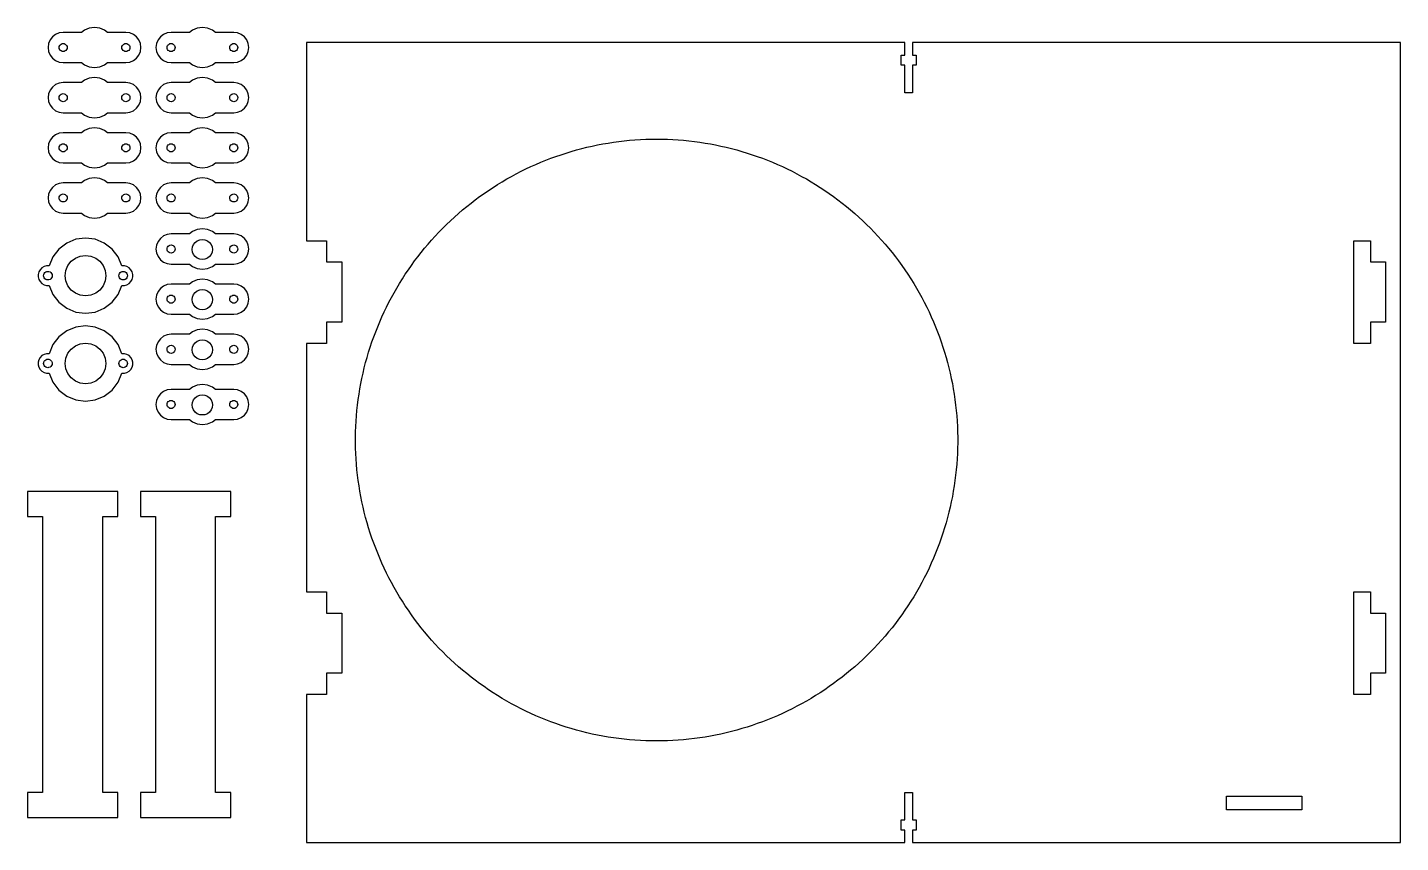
# Model space of a CAD drawing. Header units: metres. Extents: x 640 to 2715, y 0 to 914.
# Drawn here: x 1705 to 2252, y 0 to 325 of the extents above; entities that cross this region are included whole.
import ezdxf

# ---------------------------------------------------------------- set-up
doc = ezdxf.new("R2010")
doc.units = ezdxf.units.M

msp = doc.modelspace()

# ---------------------------------------------------------------- linework, layer by layer
at = {"layer": 'Layer0'}
for points in [[(1735.25, 310.1, 0), (1736.46, 311.03, 0), (1743.75, 311.03, 0), (1745.3, 311.23, 0), (1746.75, 311.83, 0), (1747.99, 312.79, 0), (1748.94, 314.03, 0), (1749.54, 315.48, 0), (1749.75, 317.03, 0), (1749.54, 318.58, 0), (1748.94, 320.03, 0), (1747.99, 321.27, 0), (1746.75, 322.23, 0), (1745.3, 322.83, 0), (1743.75, 323.03, 0), (1736.46, 323.03, 0), (1735.25, 323.96, 0), (1733.32, 324.76, 0), (1731.25, 325.03, 0), (1729.18, 324.76, 0), (1727.25, 323.96, 0), (1726.04, 323.03, 0), (1718.75, 323.03, 0), (1717.19, 322.83, 0), (1715.75, 322.23, 0), (1714.5, 321.27, 0), (1713.55, 320.03, 0), (1712.95, 318.58, 0), (1712.75, 317.03, 0), (1712.95, 315.48, 0), (1713.55, 314.03, 0), (1714.5, 312.79, 0), (1715.75, 311.83, 0), (1717.19, 311.23, 0), (1718.75, 311.03, 0), (1726.04, 311.03, 0), (1727.25, 310.1, 0), (1729.18, 309.3, 0), (1731.25, 309.03, 0), (1733.32, 309.3, 0), (1735.25, 310.1, 0)], [(1778.25, 310.1, 0), (1779.46, 311.03, 0), (1786.75, 311.03, 0), (1788.3, 311.23, 0), (1789.75, 311.83, 0), (1790.99, 312.79, 0), (1791.94, 314.03, 0), (1792.54, 315.48, 0), (1792.75, 317.03, 0), (1792.54, 318.58, 0), (1791.94, 320.03, 0), (1790.99, 321.27, 0), (1789.75, 322.23, 0), (1788.3, 322.83, 0), (1786.75, 323.03, 0), (1779.46, 323.03, 0), (1778.25, 323.96, 0), (1776.32, 324.76, 0), (1774.25, 325.03, 0), (1772.18, 324.76, 0), (1770.25, 323.96, 0), (1769.04, 323.03, 0), (1761.75, 323.03, 0), (1760.19, 322.83, 0), (1758.75, 322.23, 0), (1757.5, 321.27, 0), (1756.55, 320.03, 0), (1755.95, 318.58, 0), (1755.75, 317.03, 0), (1755.95, 315.48, 0), (1756.55, 314.03, 0), (1757.5, 312.79, 0), (1758.75, 311.83, 0), (1760.19, 311.23, 0), (1761.75, 311.03, 0), (1769.04, 311.03, 0), (1770.25, 310.1, 0), (1772.18, 309.3, 0), (1774.25, 309.03, 0), (1776.32, 309.3, 0), (1778.25, 310.1, 0)], [(1719.55, 315.64, 0), (1719.16, 315.48, 0), (1718.75, 315.43, 0), (1718.33, 315.48, 0), (1717.95, 315.64, 0), (1717.62, 315.9, 0), (1717.36, 316.23, 0), (1717.2, 316.62, 0), (1717.15, 317.03, 0), (1717.2, 317.44, 0), (1717.36, 317.83, 0), (1717.62, 318.16, 0), (1717.95, 318.42, 0), (1718.33, 318.58, 0), (1718.75, 318.63, 0), (1719.16, 318.58, 0), (1719.55, 318.42, 0), (1719.88, 318.16, 0), (1720.13, 317.83, 0), (1720.29, 317.44, 0), (1720.35, 317.03, 0), (1720.29, 316.62, 0), (1720.13, 316.23, 0), (1719.88, 315.9, 0), (1719.55, 315.64, 0)], [(1743.75, 315.43, 0), (1743.33, 315.48, 0), (1742.95, 315.64, 0), (1742.62, 315.9, 0), (1742.36, 316.23, 0), (1742.2, 316.62, 0), (1742.15, 317.03, 0), (1742.2, 317.44, 0), (1742.36, 317.83, 0), (1742.62, 318.16, 0), (1742.95, 318.42, 0), (1743.33, 318.58, 0), (1743.75, 318.63, 0), (1744.16, 318.58, 0), (1744.55, 318.42, 0), (1744.88, 318.16, 0), (1745.13, 317.83, 0), (1745.29, 317.44, 0), (1745.35, 317.03, 0), (1745.29, 316.62, 0), (1745.13, 316.23, 0), (1744.88, 315.9, 0), (1744.55, 315.64, 0), (1744.16, 315.48, 0), (1743.75, 315.43, 0)], [(1762.55, 315.64, 0), (1762.16, 315.48, 0), (1761.75, 315.43, 0), (1761.33, 315.48, 0), (1760.95, 315.64, 0), (1760.62, 315.9, 0), (1760.36, 316.23, 0), (1760.2, 316.62, 0), (1760.15, 317.03, 0), (1760.2, 317.44, 0), (1760.36, 317.83, 0), (1760.62, 318.16, 0), (1760.95, 318.42, 0), (1761.33, 318.58, 0), (1761.75, 318.63, 0), (1762.16, 318.58, 0), (1762.55, 318.42, 0), (1762.88, 318.16, 0), (1763.13, 317.83, 0), (1763.29, 317.44, 0), (1763.35, 317.03, 0), (1763.29, 316.62, 0), (1763.13, 316.23, 0), (1762.88, 315.9, 0), (1762.55, 315.64, 0)], [(1786.75, 315.43, 0), (1786.33, 315.48, 0), (1785.95, 315.64, 0), (1785.62, 315.9, 0), (1785.36, 316.23, 0), (1785.2, 316.62, 0), (1785.15, 317.03, 0), (1785.2, 317.44, 0), (1785.36, 317.83, 0), (1785.62, 318.16, 0), (1785.95, 318.42, 0), (1786.33, 318.58, 0), (1786.75, 318.63, 0), (1787.16, 318.58, 0), (1787.55, 318.42, 0), (1787.88, 318.16, 0), (1788.13, 317.83, 0), (1788.29, 317.44, 0), (1788.35, 317.03, 0), (1788.29, 316.62, 0), (1788.13, 316.23, 0), (1787.88, 315.9, 0), (1787.55, 315.64, 0), (1787.16, 315.48, 0), (1786.75, 315.43, 0)], [(1815.77, 0, 0), (2054.27, 0, 0), (2054.27, 5, 0), (2052.77, 5, 0), (2052.77, 9, 0), (2054.27, 9, 0), (2054.27, 20, 0), (2057.27, 20, 0), (2057.27, 9, 0), (2058.77, 9, 0), (2058.77, 5, 0), (2057.27, 5, 0), (2057.27, 0, 0), (2251.77, 0, 0), (2251.77, 319, 0), (2057.27, 319, 0), (2057.27, 314, 0), (2058.77, 314, 0), (2058.77, 310, 0), (2057.27, 310, 0), (2057.27, 299, 0), (2054.27, 299, 0), (2054.27, 310, 0), (2052.77, 310, 0), (2052.77, 314, 0), (2054.27, 314, 0), (2054.27, 319, 0), (1815.77, 319, 0), (1815.77, 240, 0), (1823.77, 240, 0), (1823.77, 231.5, 0), (1829.77, 231.5, 0), (1829.77, 207.5, 0), (1823.77, 207.5, 0), (1823.77, 199, 0), (1815.77, 199, 0), (1815.77, 100, 0), (1823.77, 100, 0), (1823.77, 91.5, 0), (1829.77, 91.5, 0), (1829.77, 67.5, 0), (1823.77, 67.5, 0), (1823.77, 59, 0), (1815.77, 59, 0), (1815.77, 0, 0)], [(1735.25, 290.1, 0), (1736.46, 291.03, 0), (1743.75, 291.03, 0), (1745.3, 291.23, 0), (1746.75, 291.83, 0), (1747.99, 292.79, 0), (1748.94, 294.03, 0), (1749.54, 295.48, 0), (1749.75, 297.03, 0), (1749.54, 298.58, 0), (1748.94, 300.03, 0), (1747.99, 301.27, 0), (1746.75, 302.23, 0), (1745.3, 302.83, 0), (1743.75, 303.03, 0), (1736.46, 303.03, 0), (1735.25, 303.96, 0), (1733.32, 304.76, 0), (1731.25, 305.03, 0), (1729.18, 304.76, 0), (1727.25, 303.96, 0), (1726.04, 303.03, 0), (1718.75, 303.03, 0), (1717.19, 302.83, 0), (1715.75, 302.23, 0), (1714.5, 301.27, 0), (1713.55, 300.03, 0), (1712.95, 298.58, 0), (1712.75, 297.03, 0), (1712.95, 295.48, 0), (1713.55, 294.03, 0), (1714.5, 292.79, 0), (1715.75, 291.83, 0), (1717.19, 291.23, 0), (1718.75, 291.03, 0), (1726.04, 291.03, 0), (1727.25, 290.1, 0), (1729.18, 289.3, 0), (1731.25, 289.03, 0), (1733.32, 289.3, 0), (1735.25, 290.1, 0)], [(1778.25, 290.1, 0), (1779.46, 291.03, 0), (1786.75, 291.03, 0), (1788.3, 291.23, 0), (1789.75, 291.83, 0), (1790.99, 292.79, 0), (1791.94, 294.03, 0), (1792.54, 295.48, 0), (1792.75, 297.03, 0), (1792.54, 298.58, 0), (1791.94, 300.03, 0), (1790.99, 301.27, 0), (1789.75, 302.23, 0), (1788.3, 302.83, 0), (1786.75, 303.03, 0), (1779.46, 303.03, 0), (1778.25, 303.96, 0), (1776.32, 304.76, 0), (1774.25, 305.03, 0), (1772.18, 304.76, 0), (1770.25, 303.96, 0), (1769.04, 303.03, 0), (1761.75, 303.03, 0), (1760.19, 302.83, 0), (1758.75, 302.23, 0), (1757.5, 301.27, 0), (1756.55, 300.03, 0), (1755.95, 298.58, 0), (1755.75, 297.03, 0), (1755.95, 295.48, 0), (1756.55, 294.03, 0), (1757.5, 292.79, 0), (1758.75, 291.83, 0), (1760.19, 291.23, 0), (1761.75, 291.03, 0), (1769.04, 291.03, 0), (1770.25, 290.1, 0), (1772.18, 289.3, 0), (1774.25, 289.03, 0), (1776.32, 289.3, 0), (1778.25, 290.1, 0)], [(1719.55, 295.64, 0), (1719.16, 295.48, 0), (1718.75, 295.43, 0), (1718.33, 295.48, 0), (1717.95, 295.64, 0), (1717.62, 295.9, 0), (1717.36, 296.23, 0), (1717.2, 296.62, 0), (1717.15, 297.03, 0), (1717.2, 297.44, 0), (1717.36, 297.83, 0), (1717.62, 298.16, 0), (1717.95, 298.42, 0), (1718.33, 298.58, 0), (1718.75, 298.63, 0), (1719.16, 298.58, 0), (1719.55, 298.42, 0), (1719.88, 298.16, 0), (1720.13, 297.83, 0), (1720.29, 297.44, 0), (1720.35, 297.03, 0), (1720.29, 296.62, 0), (1720.13, 296.23, 0), (1719.88, 295.9, 0), (1719.55, 295.64, 0)], [(1743.75, 295.43, 0), (1743.33, 295.48, 0), (1742.95, 295.64, 0), (1742.62, 295.9, 0), (1742.36, 296.23, 0), (1742.2, 296.62, 0), (1742.15, 297.03, 0), (1742.2, 297.44, 0), (1742.36, 297.83, 0), (1742.62, 298.16, 0), (1742.95, 298.42, 0), (1743.33, 298.58, 0), (1743.75, 298.63, 0), (1744.16, 298.58, 0), (1744.55, 298.42, 0), (1744.88, 298.16, 0), (1745.13, 297.83, 0), (1745.29, 297.44, 0), (1745.35, 297.03, 0), (1745.29, 296.62, 0), (1745.13, 296.23, 0), (1744.88, 295.9, 0), (1744.55, 295.64, 0), (1744.16, 295.48, 0), (1743.75, 295.43, 0)], [(1762.55, 295.64, 0), (1762.16, 295.48, 0), (1761.75, 295.43, 0), (1761.33, 295.48, 0), (1760.95, 295.64, 0), (1760.62, 295.9, 0), (1760.36, 296.23, 0), (1760.2, 296.62, 0), (1760.15, 297.03, 0), (1760.2, 297.44, 0), (1760.36, 297.83, 0), (1760.62, 298.16, 0), (1760.95, 298.42, 0), (1761.33, 298.58, 0), (1761.75, 298.63, 0), (1762.16, 298.58, 0), (1762.55, 298.42, 0), (1762.88, 298.16, 0), (1763.13, 297.83, 0), (1763.29, 297.44, 0), (1763.35, 297.03, 0), (1763.29, 296.62, 0), (1763.13, 296.23, 0), (1762.88, 295.9, 0), (1762.55, 295.64, 0)], [(1786.75, 295.43, 0), (1786.33, 295.48, 0), (1785.95, 295.64, 0), (1785.62, 295.9, 0), (1785.36, 296.23, 0), (1785.2, 296.62, 0), (1785.15, 297.03, 0), (1785.2, 297.44, 0), (1785.36, 297.83, 0), (1785.62, 298.16, 0), (1785.95, 298.42, 0), (1786.33, 298.58, 0), (1786.75, 298.63, 0), (1787.16, 298.58, 0), (1787.55, 298.42, 0), (1787.88, 298.16, 0), (1788.13, 297.83, 0), (1788.29, 297.44, 0), (1788.35, 297.03, 0), (1788.29, 296.62, 0), (1788.13, 296.23, 0), (1787.88, 295.9, 0), (1787.55, 295.64, 0), (1787.16, 295.48, 0), (1786.75, 295.43, 0)], [(1735.25, 270.1, 0), (1736.46, 271.03, 0), (1743.75, 271.03, 0), (1745.3, 271.23, 0), (1746.75, 271.83, 0), (1747.99, 272.79, 0), (1748.94, 274.03, 0), (1749.54, 275.48, 0), (1749.75, 277.03, 0), (1749.54, 278.58, 0), (1748.94, 280.03, 0), (1747.99, 281.27, 0), (1746.75, 282.23, 0), (1745.3, 282.83, 0), (1743.75, 283.03, 0), (1736.46, 283.03, 0), (1735.25, 283.96, 0), (1733.32, 284.76, 0), (1731.25, 285.03, 0), (1729.18, 284.76, 0), (1727.25, 283.96, 0), (1726.04, 283.03, 0), (1718.75, 283.03, 0), (1717.19, 282.83, 0), (1715.75, 282.23, 0), (1714.5, 281.27, 0), (1713.55, 280.03, 0), (1712.95, 278.58, 0), (1712.75, 277.03, 0), (1712.95, 275.48, 0), (1713.55, 274.03, 0), (1714.5, 272.79, 0), (1715.75, 271.83, 0), (1717.19, 271.23, 0), (1718.75, 271.03, 0), (1726.04, 271.03, 0), (1727.25, 270.1, 0), (1729.18, 269.3, 0), (1731.25, 269.03, 0), (1733.32, 269.3, 0), (1735.25, 270.1, 0)], [(1778.25, 270.1, 0), (1779.46, 271.03, 0), (1786.75, 271.03, 0), (1788.3, 271.23, 0), (1789.75, 271.83, 0), (1790.99, 272.79, 0), (1791.94, 274.03, 0), (1792.54, 275.48, 0), (1792.75, 277.03, 0), (1792.54, 278.58, 0), (1791.94, 280.03, 0), (1790.99, 281.27, 0), (1789.75, 282.23, 0), (1788.3, 282.83, 0), (1786.75, 283.03, 0), (1779.46, 283.03, 0), (1778.25, 283.96, 0), (1776.32, 284.76, 0), (1774.25, 285.03, 0), (1772.18, 284.76, 0), (1770.25, 283.96, 0), (1769.04, 283.03, 0), (1761.75, 283.03, 0), (1760.19, 282.83, 0), (1758.75, 282.23, 0), (1757.5, 281.27, 0), (1756.55, 280.03, 0), (1755.95, 278.58, 0), (1755.75, 277.03, 0), (1755.95, 275.48, 0), (1756.55, 274.03, 0), (1757.5, 272.79, 0), (1758.75, 271.83, 0), (1760.19, 271.23, 0), (1761.75, 271.03, 0), (1769.04, 271.03, 0), (1770.25, 270.1, 0), (1772.18, 269.3, 0), (1774.25, 269.03, 0), (1776.32, 269.3, 0), (1778.25, 270.1, 0)], [(1840.5, 125.47, 0), (1839.89, 127.54, 0), (1839.31, 129.62, 0), (1838.78, 131.7, 0), (1838.28, 133.8, 0), (1837.82, 135.9, 0), (1837.4, 138.01, 0), (1837.01, 140.13, 0), (1836.67, 142.26, 0), (1836.36, 144.39, 0), (1836.09, 146.53, 0), (1835.86, 148.67, 0), (1835.66, 150.82, 0), (1835.51, 152.97, 0), (1835.39, 155.12, 0), (1835.31, 157.27, 0), (1835.28, 159.42, 0), (1835.28, 161.58, 0), (1835.31, 163.73, 0), (1835.39, 165.88, 0), (1835.51, 168.03, 0), (1835.66, 170.18, 0), (1835.86, 172.33, 0), (1836.09, 174.47, 0), (1836.36, 176.61, 0), (1836.67, 178.74, 0), (1837.01, 180.87, 0), (1837.4, 182.99, 0), (1837.82, 185.1, 0), (1838.28, 187.2, 0), (1838.78, 189.3, 0), (1839.31, 191.38, 0), (1839.89, 193.46, 0), (1840.5, 195.53, 0), (1841.14, 197.58, 0), (1841.83, 199.62, 0), (1842.55, 201.65, 0), (1843.31, 203.67, 0), (1844.1, 205.67, 0), (1844.93, 207.66, 0), (1845.79, 209.64, 0), (1846.69, 211.59, 0), (1847.63, 213.53, 0), (1848.6, 215.46, 0), (1849.6, 217.36, 0), (1850.64, 219.25, 0), (1851.71, 221.12, 0), (1852.81, 222.97, 0), (1853.95, 224.8, 0), (1855.12, 226.61, 0), (1856.33, 228.39, 0), (1857.56, 230.16, 0), (1858.83, 231.9, 0), (1860.12, 233.62, 0), (1861.45, 235.32, 0), (1862.81, 236.99, 0), (1864.2, 238.64, 0), (1865.61, 240.26, 0), (1867.06, 241.86, 0), (1868.54, 243.43, 0), (1870.04, 244.97, 0), (1871.57, 246.49, 0), (1873.13, 247.98, 0), (1874.71, 249.44, 0), (1876.32, 250.87, 0), (1877.95, 252.27, 0), (1879.61, 253.64, 0), (1881.3, 254.99, 0), (1883.01, 256.3, 0), (1884.74, 257.58, 0), (1886.49, 258.83, 0), (1888.27, 260.05, 0), (1890.07, 261.24, 0), (1891.88, 262.39, 0), (1893.72, 263.51, 0), (1895.58, 264.6, 0), (1897.46, 265.66, 0), (1899.36, 266.68, 0), (1901.27, 267.66, 0), (1903.21, 268.62, 0), (1905.15, 269.53, 0), (1907.12, 270.42, 0), (1909.1, 271.26, 0), (1911.1, 272.07, 0), (1913.11, 272.85, 0), (1915.13, 273.59, 0), (1917.17, 274.29, 0), (1919.21, 274.96, 0), (1921.28, 275.58, 0), (1923.35, 276.18, 0), (1925.43, 276.73, 0), (1927.52, 277.25, 0), (1929.62, 277.73, 0), (1931.73, 278.17, 0), (1933.84, 278.57, 0), (1935.97, 278.94, 0), (1938.1, 279.26, 0), (1940.23, 279.55, 0), (1942.37, 279.8, 0), (1944.51, 280.02, 0), (1946.66, 280.19, 0), (1948.81, 280.33, 0), (1950.96, 280.42, 0), (1953.12, 280.48, 0), (1955.27, 280.5, 0), (1957.43, 280.48, 0), (1959.58, 280.42, 0), (1961.73, 280.33, 0), (1963.88, 280.19, 0), (1966.03, 280.02, 0), (1968.17, 279.8, 0), (1970.31, 279.55, 0), (1972.45, 279.26, 0), (1974.57, 278.94, 0), (1976.7, 278.57, 0), (1978.81, 278.17, 0), (1980.92, 277.73, 0), (1983.02, 277.25, 0), (1985.11, 276.73, 0), (1987.2, 276.18, 0), (1989.27, 275.58, 0), (1991.33, 274.96, 0), (1993.38, 274.29, 0), (1995.41, 273.59, 0), (1997.44, 272.85, 0), (1999.45, 272.07, 0), (2001.44, 271.26, 0), (2003.42, 270.42, 0), (2005.39, 269.53, 0), (2007.34, 268.62, 0), (2009.27, 267.66, 0), (2011.18, 266.68, 0), (2013.08, 265.66, 0), (2014.96, 264.6, 0), (2016.82, 263.51, 0), (2018.66, 262.39, 0), (2020.48, 261.24, 0), (2022.27, 260.05, 0), (2024.05, 258.83, 0), (2025.81, 257.58, 0), (2027.54, 256.3, 0), (2029.24, 254.99, 0), (2030.93, 253.64, 0), (2032.59, 252.27, 0), (2034.22, 250.87, 0), (2035.83, 249.44, 0), (2037.42, 247.98, 0), (2038.97, 246.49, 0), (2040.5, 244.97, 0), (2042.01, 243.43, 0), (2043.48, 241.86, 0), (2044.93, 240.26, 0), (2046.34, 238.64, 0), (2047.73, 236.99, 0), (2049.09, 235.32, 0), (2050.42, 233.62, 0), (2051.72, 231.9, 0), (2052.98, 230.16, 0), (2054.22, 228.39, 0), (2055.42, 226.61, 0), (2056.59, 224.8, 0), (2057.73, 222.97, 0), (2058.83, 221.12, 0), (2059.9, 219.25, 0), (2060.94, 217.36, 0), (2061.95, 215.46, 0), (2062.92, 213.53, 0), (2063.85, 211.59, 0), (2064.75, 209.64, 0), (2065.61, 207.66, 0), (2066.44, 205.67, 0), (2067.24, 203.67, 0), (2067.99, 201.65, 0), (2068.71, 199.62, 0), (2069.4, 197.58, 0), (2070.05, 195.53, 0), (2070.66, 193.46, 0), (2071.23, 191.38, 0), (2071.76, 189.3, 0), (2072.26, 187.2, 0), (2072.72, 185.1, 0), (2073.15, 182.99, 0), (2073.53, 180.87, 0), (2073.88, 178.74, 0), (2074.19, 176.61, 0), (2074.46, 174.47, 0), (2074.69, 172.33, 0), (2074.88, 170.18, 0), (2075.03, 168.03, 0), (2075.15, 165.88, 0), (2075.23, 163.73, 0), (2075.27, 161.58, 0), (2075.27, 159.42, 0), (2075.23, 157.27, 0), (2075.15, 155.12, 0), (2075.03, 152.97, 0), (2074.88, 150.82, 0), (2074.69, 148.67, 0), (2074.46, 146.53, 0), (2074.19, 144.39, 0), (2073.88, 142.26, 0), (2073.53, 140.13, 0), (2073.15, 138.01, 0), (2072.72, 135.9, 0), (2072.26, 133.8, 0), (2071.76, 131.7, 0), (2071.23, 129.62, 0), (2070.66, 127.54, 0), (2070.05, 125.47, 0), (2069.4, 123.42, 0), (2068.71, 121.38, 0), (2067.99, 119.35, 0), (2067.24, 117.33, 0), (2066.44, 115.33, 0), (2065.61, 113.34, 0), (2064.75, 111.36, 0), (2063.85, 109.41, 0), (2062.92, 107.47, 0), (2061.95, 105.54, 0), (2060.94, 103.64, 0), (2059.9, 101.75, 0), (2058.83, 99.88, 0), (2057.73, 98.03, 0), (2056.59, 96.2, 0), (2055.42, 94.39, 0), (2054.22, 92.61, 0), (2052.98, 90.84, 0), (2051.72, 89.1, 0), (2050.42, 87.38, 0), (2049.09, 85.68, 0), (2047.73, 84.01, 0), (2046.34, 82.36, 0), (2044.93, 80.74, 0), (2043.48, 79.14, 0), (2042.01, 77.57, 0), (2040.5, 76.03, 0), (2038.97, 74.51, 0), (2037.42, 73.02, 0), (2035.83, 71.56, 0), (2034.22, 70.13, 0), (2032.59, 68.73, 0), (2030.93, 67.36, 0), (2029.24, 66.01, 0), (2027.54, 64.7, 0), (2025.81, 63.42, 0), (2024.05, 62.17, 0), (2022.27, 60.95, 0), (2020.48, 59.76, 0), (2018.66, 58.61, 0), (2016.82, 57.49, 0), (2014.96, 56.4, 0), (2013.08, 55.34, 0), (2011.18, 54.32, 0), (2009.27, 53.34, 0), (2007.34, 52.38, 0), (2005.39, 51.47, 0), (2003.42, 50.58, 0), (2001.44, 49.74, 0), (1999.45, 48.93, 0), (1997.44, 48.15, 0), (1995.41, 47.41, 0), (1993.38, 46.71, 0), (1991.33, 46.04, 0), (1989.27, 45.42, 0), (1987.2, 44.82, 0), (1985.11, 44.27, 0), (1983.02, 43.75, 0), (1980.92, 43.27, 0), (1978.81, 42.83, 0), (1976.7, 42.43, 0), (1974.57, 42.06, 0), (1972.45, 41.74, 0), (1970.31, 41.45, 0), (1968.17, 41.2, 0), (1966.03, 40.98, 0), (1963.88, 40.81, 0), (1961.73, 40.67, 0), (1959.58, 40.58, 0), (1957.43, 40.52, 0), (1955.27, 40.5, 0), (1953.12, 40.52, 0), (1950.96, 40.58, 0), (1948.81, 40.67, 0), (1946.66, 40.81, 0), (1944.51, 40.98, 0), (1942.37, 41.2, 0), (1940.23, 41.45, 0), (1938.1, 41.74, 0), (1935.97, 42.06, 0), (1933.84, 42.43, 0), (1931.73, 42.83, 0), (1929.62, 43.27, 0), (1927.52, 43.75, 0), (1925.43, 44.27, 0), (1923.35, 44.82, 0), (1921.28, 45.42, 0), (1919.21, 46.04, 0), (1917.17, 46.71, 0), (1915.13, 47.41, 0), (1913.11, 48.15, 0), (1911.1, 48.93, 0), (1909.1, 49.74, 0), (1907.12, 50.58, 0), (1905.15, 51.47, 0), (1903.21, 52.38, 0), (1901.27, 53.34, 0), (1899.36, 54.32, 0), (1897.46, 55.34, 0), (1895.58, 56.4, 0), (1893.72, 57.49, 0), (1891.88, 58.61, 0), (1890.07, 59.76, 0), (1888.27, 60.95, 0), (1886.49, 62.17, 0), (1884.74, 63.42, 0), (1883.01, 64.7, 0), (1881.3, 66.01, 0), (1879.61, 67.36, 0), (1877.95, 68.73, 0), (1876.32, 70.13, 0), (1874.71, 71.56, 0), (1873.13, 73.02, 0), (1871.57, 74.51, 0), (1870.04, 76.03, 0), (1868.54, 77.57, 0), (1867.06, 79.14, 0), (1865.61, 80.74, 0), (1864.2, 82.36, 0), (1862.81, 84.01, 0), (1861.45, 85.68, 0), (1860.12, 87.38, 0), (1858.83, 89.1, 0), (1857.56, 90.84, 0), (1856.33, 92.61, 0), (1855.12, 94.39, 0), (1853.95, 96.2, 0), (1852.81, 98.03, 0), (1851.71, 99.88, 0), (1850.64, 101.75, 0), (1849.6, 103.64, 0), (1848.6, 105.54, 0), (1847.63, 107.47, 0), (1846.69, 109.41, 0), (1845.79, 111.36, 0), (1844.93, 113.34, 0), (1844.1, 115.33, 0), (1843.31, 117.33, 0), (1842.55, 119.35, 0), (1841.83, 121.38, 0), (1841.14, 123.42, 0), (1840.5, 125.47, 0)], [(1719.55, 275.64, 0), (1719.16, 275.48, 0), (1718.75, 275.43, 0), (1718.33, 275.48, 0), (1717.95, 275.64, 0), (1717.62, 275.9, 0), (1717.36, 276.23, 0), (1717.2, 276.62, 0), (1717.15, 277.03, 0), (1717.2, 277.44, 0), (1717.36, 277.83, 0), (1717.62, 278.16, 0), (1717.95, 278.42, 0), (1718.33, 278.58, 0), (1718.75, 278.63, 0), (1719.16, 278.58, 0), (1719.55, 278.42, 0), (1719.88, 278.16, 0), (1720.13, 277.83, 0), (1720.29, 277.44, 0), (1720.35, 277.03, 0), (1720.29, 276.62, 0), (1720.13, 276.23, 0), (1719.88, 275.9, 0), (1719.55, 275.64, 0)], [(1743.75, 275.43, 0), (1743.33, 275.48, 0), (1742.95, 275.64, 0), (1742.62, 275.9, 0), (1742.36, 276.23, 0), (1742.2, 276.62, 0), (1742.15, 277.03, 0), (1742.2, 277.44, 0), (1742.36, 277.83, 0), (1742.62, 278.16, 0), (1742.95, 278.42, 0), (1743.33, 278.58, 0), (1743.75, 278.63, 0), (1744.16, 278.58, 0), (1744.55, 278.42, 0), (1744.88, 278.16, 0), (1745.13, 277.83, 0), (1745.29, 277.44, 0), (1745.35, 277.03, 0), (1745.29, 276.62, 0), (1745.13, 276.23, 0), (1744.88, 275.9, 0), (1744.55, 275.64, 0), (1744.16, 275.48, 0), (1743.75, 275.43, 0)], [(1762.55, 275.64, 0), (1762.16, 275.48, 0), (1761.75, 275.43, 0), (1761.33, 275.48, 0), (1760.95, 275.64, 0), (1760.62, 275.9, 0), (1760.36, 276.23, 0), (1760.2, 276.62, 0), (1760.15, 277.03, 0), (1760.2, 277.44, 0), (1760.36, 277.83, 0), (1760.62, 278.16, 0), (1760.95, 278.42, 0), (1761.33, 278.58, 0), (1761.75, 278.63, 0), (1762.16, 278.58, 0), (1762.55, 278.42, 0), (1762.88, 278.16, 0), (1763.13, 277.83, 0), (1763.29, 277.44, 0), (1763.35, 277.03, 0), (1763.29, 276.62, 0), (1763.13, 276.23, 0), (1762.88, 275.9, 0), (1762.55, 275.64, 0)], [(1786.75, 275.43, 0), (1786.33, 275.48, 0), (1785.95, 275.64, 0), (1785.62, 275.9, 0), (1785.36, 276.23, 0), (1785.2, 276.62, 0), (1785.15, 277.03, 0), (1785.2, 277.44, 0), (1785.36, 277.83, 0), (1785.62, 278.16, 0), (1785.95, 278.42, 0), (1786.33, 278.58, 0), (1786.75, 278.63, 0), (1787.16, 278.58, 0), (1787.55, 278.42, 0), (1787.88, 278.16, 0), (1788.13, 277.83, 0), (1788.29, 277.44, 0), (1788.35, 277.03, 0), (1788.29, 276.62, 0), (1788.13, 276.23, 0), (1787.88, 275.9, 0), (1787.55, 275.64, 0), (1787.16, 275.48, 0), (1786.75, 275.43, 0)], [(1735.25, 250.1, 0), (1736.46, 251.03, 0), (1743.75, 251.03, 0), (1745.3, 251.23, 0), (1746.75, 251.83, 0), (1747.99, 252.79, 0), (1748.94, 254.03, 0), (1749.54, 255.48, 0), (1749.75, 257.03, 0), (1749.54, 258.58, 0), (1748.94, 260.03, 0), (1747.99, 261.27, 0), (1746.75, 262.23, 0), (1745.3, 262.83, 0), (1743.75, 263.03, 0), (1736.46, 263.03, 0), (1735.25, 263.96, 0), (1733.32, 264.76, 0), (1731.25, 265.03, 0), (1729.18, 264.76, 0), (1727.25, 263.96, 0), (1726.04, 263.03, 0), (1718.75, 263.03, 0), (1717.19, 262.83, 0), (1715.75, 262.23, 0), (1714.5, 261.27, 0), (1713.55, 260.03, 0), (1712.95, 258.58, 0), (1712.75, 257.03, 0), (1712.95, 255.48, 0), (1713.55, 254.03, 0), (1714.5, 252.79, 0), (1715.75, 251.83, 0), (1717.19, 251.23, 0), (1718.75, 251.03, 0), (1726.04, 251.03, 0), (1727.25, 250.1, 0), (1729.18, 249.3, 0), (1731.25, 249.03, 0), (1733.32, 249.3, 0), (1735.25, 250.1, 0)], [(1778.25, 250.1, 0), (1779.46, 251.03, 0), (1786.75, 251.03, 0), (1788.3, 251.23, 0), (1789.75, 251.83, 0), (1790.99, 252.79, 0), (1791.94, 254.03, 0), (1792.54, 255.48, 0), (1792.75, 257.03, 0), (1792.54, 258.58, 0), (1791.94, 260.03, 0), (1790.99, 261.27, 0), (1789.75, 262.23, 0), (1788.3, 262.83, 0), (1786.75, 263.03, 0), (1779.46, 263.03, 0), (1778.25, 263.96, 0), (1776.32, 264.76, 0), (1774.25, 265.03, 0), (1772.18, 264.76, 0), (1770.25, 263.96, 0), (1769.04, 263.03, 0), (1761.75, 263.03, 0), (1760.19, 262.83, 0), (1758.75, 262.23, 0), (1757.5, 261.27, 0), (1756.55, 260.03, 0), (1755.95, 258.58, 0), (1755.75, 257.03, 0), (1755.95, 255.48, 0), (1756.55, 254.03, 0), (1757.5, 252.79, 0), (1758.75, 251.83, 0), (1760.19, 251.23, 0), (1761.75, 251.03, 0), (1769.04, 251.03, 0), (1770.25, 250.1, 0), (1772.18, 249.3, 0), (1774.25, 249.03, 0), (1776.32, 249.3, 0), (1778.25, 250.1, 0)], [(1719.55, 255.64, 0), (1719.16, 255.48, 0), (1718.75, 255.43, 0), (1718.33, 255.48, 0), (1717.95, 255.64, 0), (1717.62, 255.9, 0), (1717.36, 256.23, 0), (1717.2, 256.62, 0), (1717.15, 257.03, 0), (1717.2, 257.44, 0), (1717.36, 257.83, 0), (1717.62, 258.16, 0), (1717.95, 258.42, 0), (1718.33, 258.58, 0), (1718.75, 258.63, 0), (1719.16, 258.58, 0), (1719.55, 258.42, 0), (1719.88, 258.16, 0), (1720.13, 257.83, 0), (1720.29, 257.44, 0), (1720.35, 257.03, 0), (1720.29, 256.62, 0), (1720.13, 256.23, 0), (1719.88, 255.9, 0), (1719.55, 255.64, 0)], [(1743.75, 255.43, 0), (1743.33, 255.48, 0), (1742.95, 255.64, 0), (1742.62, 255.9, 0), (1742.36, 256.23, 0), (1742.2, 256.62, 0), (1742.15, 257.03, 0), (1742.2, 257.44, 0), (1742.36, 257.83, 0), (1742.62, 258.16, 0), (1742.95, 258.42, 0), (1743.33, 258.58, 0), (1743.75, 258.63, 0), (1744.16, 258.58, 0), (1744.55, 258.42, 0), (1744.88, 258.16, 0), (1745.13, 257.83, 0), (1745.29, 257.44, 0), (1745.35, 257.03, 0), (1745.29, 256.62, 0), (1745.13, 256.23, 0), (1744.88, 255.9, 0), (1744.55, 255.64, 0), (1744.16, 255.48, 0), (1743.75, 255.43, 0)], [(1762.55, 255.64, 0), (1762.16, 255.48, 0), (1761.75, 255.43, 0), (1761.33, 255.48, 0), (1760.95, 255.64, 0), (1760.62, 255.9, 0), (1760.36, 256.23, 0), (1760.2, 256.62, 0), (1760.15, 257.03, 0), (1760.2, 257.44, 0), (1760.36, 257.83, 0), (1760.62, 258.16, 0), (1760.95, 258.42, 0), (1761.33, 258.58, 0), (1761.75, 258.63, 0), (1762.16, 258.58, 0), (1762.55, 258.42, 0), (1762.88, 258.16, 0), (1763.13, 257.83, 0), (1763.29, 257.44, 0), (1763.35, 257.03, 0), (1763.29, 256.62, 0), (1763.13, 256.23, 0), (1762.88, 255.9, 0), (1762.55, 255.64, 0)], [(1786.75, 255.43, 0), (1786.33, 255.48, 0), (1785.95, 255.64, 0), (1785.62, 255.9, 0), (1785.36, 256.23, 0), (1785.2, 256.62, 0), (1785.15, 257.03, 0), (1785.2, 257.44, 0), (1785.36, 257.83, 0), (1785.62, 258.16, 0), (1785.95, 258.42, 0), (1786.33, 258.58, 0), (1786.75, 258.63, 0), (1787.16, 258.58, 0), (1787.55, 258.42, 0), (1787.88, 258.16, 0), (1788.13, 257.83, 0), (1788.29, 257.44, 0), (1788.35, 257.03, 0), (1788.29, 256.62, 0), (1788.13, 256.23, 0), (1787.88, 255.9, 0), (1787.55, 255.64, 0), (1787.16, 255.48, 0), (1786.75, 255.43, 0)], [(1742.15, 229.94, 0), (1740.65, 233.55, 0), (1738.27, 236.66, 0), (1735.16, 239.04, 0), (1731.55, 240.54, 0), (1727.66, 241.05, 0), (1723.78, 240.54, 0), (1720.16, 239.04, 0), (1717.06, 236.66, 0), (1714.67, 233.55, 0), (1713.18, 229.94, 0), (1712.15, 229.94, 0), (1711.17, 229.67, 0), (1710.28, 229.16, 0), (1709.56, 228.44, 0), (1709.05, 227.55, 0), (1708.78, 226.56, 0), (1708.78, 225.54, 0), (1709.05, 224.55, 0), (1709.56, 223.67, 0), (1710.28, 222.95, 0), (1711.17, 222.44, 0), (1712.15, 222.17, 0), (1713.18, 222.17, 0), (1714.67, 218.55, 0), (1717.06, 215.45, 0), (1720.16, 213.06, 0), (1723.78, 211.56, 0), (1727.66, 211.05, 0), (1731.55, 211.56, 0), (1735.16, 213.06, 0), (1738.27, 215.45, 0), (1740.65, 218.55, 0), (1742.15, 222.17, 0), (1743.18, 222.17, 0), (1744.16, 222.44, 0), (1745.05, 222.95, 0), (1745.77, 223.67, 0), (1746.28, 224.55, 0), (1746.55, 225.54, 0), (1746.55, 226.56, 0), (1746.28, 227.55, 0), (1745.77, 228.44, 0), (1745.05, 229.16, 0), (1744.16, 229.67, 0), (1743.18, 229.94, 0), (1742.15, 229.94, 0)], [(1778.25, 229.75, 0), (1779.46, 230.68, 0), (1786.75, 230.68, 0), (1788.3, 230.88, 0), (1789.75, 231.48, 0), (1790.99, 232.43, 0), (1791.94, 233.68, 0), (1792.54, 235.12, 0), (1792.75, 236.68, 0), (1792.54, 238.23, 0), (1791.94, 239.68, 0), (1790.99, 240.92, 0), (1789.75, 241.87, 0), (1788.3, 242.47, 0), (1786.75, 242.68, 0), (1779.46, 242.68, 0), (1778.25, 243.61, 0), (1776.32, 244.4, 0), (1774.25, 244.68, 0), (1772.18, 244.4, 0), (1770.25, 243.61, 0), (1769.04, 242.68, 0), (1761.75, 242.68, 0), (1760.19, 242.47, 0), (1758.75, 241.87, 0), (1757.5, 240.92, 0), (1756.55, 239.68, 0), (1755.95, 238.23, 0), (1755.75, 236.68, 0), (1755.95, 235.12, 0), (1756.55, 233.68, 0), (1757.5, 232.43, 0), (1758.75, 231.48, 0), (1760.19, 230.88, 0), (1761.75, 230.68, 0), (1769.04, 230.68, 0), (1770.25, 229.75, 0), (1772.18, 228.95, 0), (1774.25, 228.68, 0), (1776.32, 228.95, 0), (1778.25, 229.75, 0)], [(1762.55, 235.29, 0), (1762.16, 235.13, 0), (1761.75, 235.08, 0), (1761.33, 235.13, 0), (1760.95, 235.29, 0), (1760.62, 235.55, 0), (1760.36, 235.88, 0), (1760.2, 236.26, 0), (1760.15, 236.68, 0), (1760.2, 237.09, 0), (1760.36, 237.48, 0), (1760.62, 237.81, 0), (1760.95, 238.06, 0), (1761.33, 238.22, 0), (1761.75, 238.28, 0), (1762.16, 238.22, 0), (1762.55, 238.06, 0), (1762.88, 237.81, 0), (1763.13, 237.48, 0), (1763.29, 237.09, 0), (1763.35, 236.68, 0), (1763.29, 236.26, 0), (1763.13, 235.88, 0), (1762.88, 235.55, 0), (1762.55, 235.29, 0)], [(1770.35, 237.52, 0), (1770.75, 238.49, 0), (1771.39, 239.32, 0), (1772.22, 239.95, 0), (1773.18, 240.35, 0), (1774.22, 240.49, 0), (1775.25, 240.35, 0), (1776.22, 239.95, 0), (1777.04, 239.32, 0), (1777.68, 238.49, 0), (1778.08, 237.52, 0), (1778.22, 236.49, 0), (1778.08, 235.45, 0), (1777.68, 234.49, 0), (1777.04, 233.66, 0), (1776.22, 233.02, 0), (1775.25, 232.62, 0), (1774.22, 232.49, 0), (1773.18, 232.62, 0), (1772.22, 233.02, 0), (1771.39, 233.66, 0), (1770.75, 234.49, 0), (1770.35, 235.45, 0), (1770.22, 236.49, 0), (1770.35, 237.52, 0)], [(1786.75, 235.08, 0), (1786.33, 235.13, 0), (1785.95, 235.29, 0), (1785.62, 235.55, 0), (1785.36, 235.88, 0), (1785.2, 236.26, 0), (1785.15, 236.68, 0), (1785.2, 237.09, 0), (1785.36, 237.48, 0), (1785.62, 237.81, 0), (1785.95, 238.06, 0), (1786.33, 238.22, 0), (1786.75, 238.28, 0), (1787.16, 238.22, 0), (1787.55, 238.06, 0), (1787.88, 237.81, 0), (1788.13, 237.48, 0), (1788.29, 237.09, 0), (1788.35, 236.68, 0), (1788.29, 236.26, 0), (1788.13, 235.88, 0), (1787.88, 235.55, 0), (1787.55, 235.29, 0), (1787.16, 235.13, 0), (1786.75, 235.08, 0)], [(2233.17, 199, 0), (2233.17, 240, 0), (2239.77, 240, 0), (2239.77, 231.5, 0), (2245.77, 231.5, 0), (2245.77, 207.5, 0), (2239.77, 207.5, 0), (2239.77, 199, 0), (2233.17, 199, 0)], [(1725.57, 218.23, 0), (1723.61, 219.04, 0), (1721.94, 220.33, 0), (1720.65, 222, 0), (1719.84, 223.96, 0), (1719.56, 226.05, 0), (1719.84, 228.15, 0), (1720.65, 230.1, 0), (1721.94, 231.78, 0), (1723.61, 233.07, 0), (1725.57, 233.88, 0), (1727.66, 234.15, 0), (1729.76, 233.88, 0), (1731.71, 233.07, 0), (1733.39, 231.78, 0), (1734.68, 230.1, 0), (1735.49, 228.15, 0), (1735.76, 226.05, 0), (1735.49, 223.96, 0), (1734.68, 222, 0), (1733.39, 220.33, 0), (1731.71, 219.04, 0), (1729.76, 218.23, 0), (1727.66, 217.95, 0), (1725.57, 218.23, 0)], [(1712.88, 224.38, 0), (1712.66, 224.35, 0), (1712.22, 224.41, 0), (1711.81, 224.58, 0), (1711.46, 224.85, 0), (1711.19, 225.2, 0), (1711.02, 225.61, 0), (1710.96, 226.05, 0), (1711.02, 226.49, 0), (1711.19, 226.9, 0), (1711.46, 227.26, 0), (1711.81, 227.53, 0), (1712.22, 227.7, 0), (1712.66, 227.75, 0), (1712.88, 227.72, 0), (1713.1, 227.7, 0), (1713.51, 227.53, 0), (1713.87, 227.26, 0), (1714.14, 226.9, 0), (1714.31, 226.49, 0), (1714.36, 226.05, 0), (1714.31, 225.61, 0), (1714.14, 225.2, 0), (1713.87, 224.85, 0), (1713.51, 224.58, 0), (1713.1, 224.41, 0), (1712.88, 224.38, 0)], [(1742.44, 227.72, 0), (1742.66, 227.75, 0), (1743.1, 227.7, 0), (1743.51, 227.53, 0), (1743.87, 227.26, 0), (1744.14, 226.9, 0), (1744.31, 226.49, 0), (1744.36, 226.05, 0), (1744.31, 225.61, 0), (1744.14, 225.2, 0), (1743.87, 224.85, 0), (1743.51, 224.58, 0), (1743.1, 224.41, 0), (1742.66, 224.35, 0), (1742.44, 224.38, 0), (1742.22, 224.41, 0), (1741.81, 224.58, 0), (1741.46, 224.85, 0), (1741.19, 225.2, 0), (1741.02, 225.61, 0), (1740.96, 226.05, 0), (1741.02, 226.49, 0), (1741.19, 226.9, 0), (1741.46, 227.26, 0), (1741.81, 227.53, 0), (1742.22, 227.7, 0), (1742.44, 227.72, 0)], [(1778.25, 209.75, 0), (1779.46, 210.68, 0), (1786.75, 210.68, 0), (1788.3, 210.88, 0), (1789.75, 211.48, 0), (1790.99, 212.43, 0), (1791.94, 213.68, 0), (1792.54, 215.12, 0), (1792.75, 216.68, 0), (1792.54, 218.23, 0), (1791.94, 219.68, 0), (1790.99, 220.92, 0), (1789.75, 221.87, 0), (1788.3, 222.47, 0), (1786.75, 222.68, 0), (1779.46, 222.68, 0), (1778.25, 223.61, 0), (1776.32, 224.4, 0), (1774.25, 224.68, 0), (1772.18, 224.4, 0), (1770.25, 223.61, 0), (1769.04, 222.68, 0), (1761.75, 222.68, 0), (1760.19, 222.47, 0), (1758.75, 221.87, 0), (1757.5, 220.92, 0), (1756.55, 219.68, 0), (1755.95, 218.23, 0), (1755.75, 216.68, 0), (1755.95, 215.12, 0), (1756.55, 213.68, 0), (1757.5, 212.43, 0), (1758.75, 211.48, 0), (1760.19, 210.88, 0), (1761.75, 210.68, 0), (1769.04, 210.68, 0), (1770.25, 209.75, 0), (1772.18, 208.95, 0), (1774.25, 208.68, 0), (1776.32, 208.95, 0), (1778.25, 209.75, 0)], [(1770.35, 217.52, 0), (1770.75, 218.49, 0), (1771.39, 219.32, 0), (1772.22, 219.95, 0), (1773.18, 220.35, 0), (1774.22, 220.49, 0), (1775.25, 220.35, 0), (1776.22, 219.95, 0), (1777.04, 219.32, 0), (1777.68, 218.49, 0), (1778.08, 217.52, 0), (1778.22, 216.49, 0), (1778.08, 215.45, 0), (1777.68, 214.49, 0), (1777.04, 213.66, 0), (1776.22, 213.02, 0), (1775.25, 212.62, 0), (1774.22, 212.49, 0), (1773.18, 212.62, 0), (1772.22, 213.02, 0), (1771.39, 213.66, 0), (1770.75, 214.49, 0), (1770.35, 215.45, 0), (1770.22, 216.49, 0), (1770.35, 217.52, 0)], [(1762.55, 215.29, 0), (1762.16, 215.13, 0), (1761.75, 215.08, 0), (1761.33, 215.13, 0), (1760.95, 215.29, 0), (1760.62, 215.55, 0), (1760.36, 215.88, 0), (1760.2, 216.26, 0), (1760.15, 216.68, 0), (1760.2, 217.09, 0), (1760.36, 217.48, 0), (1760.62, 217.81, 0), (1760.95, 218.06, 0), (1761.33, 218.22, 0), (1761.75, 218.28, 0), (1762.16, 218.22, 0), (1762.55, 218.06, 0), (1762.88, 217.81, 0), (1763.13, 217.48, 0), (1763.29, 217.09, 0), (1763.35, 216.68, 0), (1763.29, 216.26, 0), (1763.13, 215.88, 0), (1762.88, 215.55, 0), (1762.55, 215.29, 0)], [(1786.75, 215.08, 0), (1786.33, 215.13, 0), (1785.95, 215.29, 0), (1785.62, 215.55, 0), (1785.36, 215.88, 0), (1785.2, 216.26, 0), (1785.15, 216.68, 0), (1785.2, 217.09, 0), (1785.36, 217.48, 0), (1785.62, 217.81, 0), (1785.95, 218.06, 0), (1786.33, 218.22, 0), (1786.75, 218.28, 0), (1787.16, 218.22, 0), (1787.55, 218.06, 0), (1787.88, 217.81, 0), (1788.13, 217.48, 0), (1788.29, 217.09, 0), (1788.35, 216.68, 0), (1788.29, 216.26, 0), (1788.13, 215.88, 0), (1787.88, 215.55, 0), (1787.55, 215.29, 0), (1787.16, 215.13, 0), (1786.75, 215.08, 0)], [(1742.15, 194.94, 0), (1740.65, 198.55, 0), (1738.27, 201.66, 0), (1735.16, 204.04, 0), (1731.55, 205.54, 0), (1727.66, 206.05, 0), (1723.78, 205.54, 0), (1720.16, 204.04, 0), (1717.06, 201.66, 0), (1714.67, 198.55, 0), (1713.18, 194.94, 0), (1712.15, 194.94, 0), (1711.17, 194.67, 0), (1710.28, 194.16, 0), (1709.56, 193.44, 0), (1709.05, 192.55, 0), (1708.78, 191.56, 0), (1708.78, 190.54, 0), (1709.05, 189.55, 0), (1709.56, 188.67, 0), (1710.28, 187.95, 0), (1711.17, 187.44, 0), (1712.15, 187.17, 0), (1713.18, 187.17, 0), (1714.67, 183.55, 0), (1717.06, 180.45, 0), (1720.16, 178.06, 0), (1723.78, 176.56, 0), (1727.66, 176.05, 0), (1731.55, 176.56, 0), (1735.16, 178.06, 0), (1738.27, 180.45, 0), (1740.65, 183.55, 0), (1742.15, 187.17, 0), (1743.18, 187.17, 0), (1744.16, 187.44, 0), (1745.05, 187.95, 0), (1745.77, 188.67, 0), (1746.28, 189.55, 0), (1746.55, 190.54, 0), (1746.55, 191.56, 0), (1746.28, 192.55, 0), (1745.77, 193.44, 0), (1745.05, 194.16, 0), (1744.16, 194.67, 0), (1743.18, 194.94, 0), (1742.15, 194.94, 0)], [(1778.25, 189.75, 0), (1779.46, 190.68, 0), (1786.75, 190.68, 0), (1788.3, 190.88, 0), (1789.75, 191.48, 0), (1790.99, 192.43, 0), (1791.94, 193.68, 0), (1792.54, 195.12, 0), (1792.75, 196.68, 0), (1792.54, 198.23, 0), (1791.94, 199.68, 0), (1790.99, 200.92, 0), (1789.75, 201.87, 0), (1788.3, 202.47, 0), (1786.75, 202.68, 0), (1779.46, 202.68, 0), (1778.25, 203.61, 0), (1776.32, 204.4, 0), (1774.25, 204.68, 0), (1772.18, 204.4, 0), (1770.25, 203.61, 0), (1769.04, 202.68, 0), (1761.75, 202.68, 0), (1760.19, 202.47, 0), (1758.75, 201.87, 0), (1757.5, 200.92, 0), (1756.55, 199.68, 0), (1755.95, 198.23, 0), (1755.75, 196.68, 0), (1755.95, 195.12, 0), (1756.55, 193.68, 0), (1757.5, 192.43, 0), (1758.75, 191.48, 0), (1760.19, 190.88, 0), (1761.75, 190.68, 0), (1769.04, 190.68, 0), (1770.25, 189.75, 0), (1772.18, 188.95, 0), (1774.25, 188.68, 0), (1776.32, 188.95, 0), (1778.25, 189.75, 0)], [(1725.57, 183.23, 0), (1723.61, 184.04, 0), (1721.94, 185.33, 0), (1720.65, 187, 0), (1719.84, 188.96, 0), (1719.56, 191.05, 0), (1719.84, 193.15, 0), (1720.65, 195.1, 0), (1721.94, 196.78, 0), (1723.61, 198.07, 0), (1725.57, 198.88, 0), (1727.66, 199.15, 0), (1729.76, 198.88, 0), (1731.71, 198.07, 0), (1733.39, 196.78, 0), (1734.68, 195.1, 0), (1735.49, 193.15, 0), (1735.76, 191.05, 0), (1735.49, 188.96, 0), (1734.68, 187, 0), (1733.39, 185.33, 0), (1731.71, 184.04, 0), (1729.76, 183.23, 0), (1727.66, 182.95, 0), (1725.57, 183.23, 0)], [(1762.55, 195.29, 0), (1762.16, 195.13, 0), (1761.75, 195.08, 0), (1761.33, 195.13, 0), (1760.95, 195.29, 0), (1760.62, 195.55, 0), (1760.36, 195.88, 0), (1760.2, 196.26, 0), (1760.15, 196.68, 0), (1760.2, 197.09, 0), (1760.36, 197.48, 0), (1760.62, 197.81, 0), (1760.95, 198.06, 0), (1761.33, 198.22, 0), (1761.75, 198.28, 0), (1762.16, 198.22, 0), (1762.55, 198.06, 0), (1762.88, 197.81, 0), (1763.13, 197.48, 0), (1763.29, 197.09, 0), (1763.35, 196.68, 0), (1763.29, 196.26, 0), (1763.13, 195.88, 0), (1762.88, 195.55, 0), (1762.55, 195.29, 0)], [(1770.35, 197.52, 0), (1770.75, 198.49, 0), (1771.39, 199.32, 0), (1772.22, 199.95, 0), (1773.18, 200.35, 0), (1774.22, 200.49, 0), (1775.25, 200.35, 0), (1776.22, 199.95, 0), (1777.04, 199.32, 0), (1777.68, 198.49, 0), (1778.08, 197.52, 0), (1778.22, 196.49, 0), (1778.08, 195.45, 0), (1777.68, 194.49, 0), (1777.04, 193.66, 0), (1776.22, 193.02, 0), (1775.25, 192.62, 0), (1774.22, 192.49, 0), (1773.18, 192.62, 0), (1772.22, 193.02, 0), (1771.39, 193.66, 0), (1770.75, 194.49, 0), (1770.35, 195.45, 0), (1770.22, 196.49, 0), (1770.35, 197.52, 0)], [(1786.75, 195.08, 0), (1786.33, 195.13, 0), (1785.95, 195.29, 0), (1785.62, 195.55, 0), (1785.36, 195.88, 0), (1785.2, 196.26, 0), (1785.15, 196.68, 0), (1785.2, 197.09, 0), (1785.36, 197.48, 0), (1785.62, 197.81, 0), (1785.95, 198.06, 0), (1786.33, 198.22, 0), (1786.75, 198.28, 0), (1787.16, 198.22, 0), (1787.55, 198.06, 0), (1787.88, 197.81, 0), (1788.13, 197.48, 0), (1788.29, 197.09, 0), (1788.35, 196.68, 0), (1788.29, 196.26, 0), (1788.13, 195.88, 0), (1787.88, 195.55, 0), (1787.55, 195.29, 0), (1787.16, 195.13, 0), (1786.75, 195.08, 0)], [(1712.88, 189.38, 0), (1712.66, 189.35, 0), (1712.22, 189.41, 0), (1711.81, 189.58, 0), (1711.46, 189.85, 0), (1711.19, 190.2, 0), (1711.02, 190.61, 0), (1710.96, 191.05, 0), (1711.02, 191.49, 0), (1711.19, 191.9, 0), (1711.46, 192.26, 0), (1711.81, 192.53, 0), (1712.22, 192.7, 0), (1712.66, 192.75, 0), (1712.88, 192.72, 0), (1713.1, 192.7, 0), (1713.51, 192.53, 0), (1713.87, 192.26, 0), (1714.14, 191.9, 0), (1714.31, 191.49, 0), (1714.36, 191.05, 0), (1714.31, 190.61, 0), (1714.14, 190.2, 0), (1713.87, 189.85, 0), (1713.51, 189.58, 0), (1713.1, 189.41, 0), (1712.88, 189.38, 0)], [(1742.44, 192.72, 0), (1742.66, 192.75, 0), (1743.1, 192.7, 0), (1743.51, 192.53, 0), (1743.87, 192.26, 0), (1744.14, 191.9, 0), (1744.31, 191.49, 0), (1744.36, 191.05, 0), (1744.31, 190.61, 0), (1744.14, 190.2, 0), (1743.87, 189.85, 0), (1743.51, 189.58, 0), (1743.1, 189.41, 0), (1742.66, 189.35, 0), (1742.44, 189.38, 0), (1742.22, 189.41, 0), (1741.81, 189.58, 0), (1741.46, 189.85, 0), (1741.19, 190.2, 0), (1741.02, 190.61, 0), (1740.96, 191.05, 0), (1741.02, 191.49, 0), (1741.19, 191.9, 0), (1741.46, 192.26, 0), (1741.81, 192.53, 0), (1742.22, 192.7, 0), (1742.44, 192.72, 0)], [(1778.25, 167.75, 0), (1779.46, 168.68, 0), (1786.75, 168.68, 0), (1788.3, 168.88, 0), (1789.75, 169.48, 0), (1790.99, 170.43, 0), (1791.94, 171.68, 0), (1792.54, 173.12, 0), (1792.75, 174.68, 0), (1792.54, 176.23, 0), (1791.94, 177.68, 0), (1790.99, 178.92, 0), (1789.75, 179.87, 0), (1788.3, 180.47, 0), (1786.75, 180.68, 0), (1779.46, 180.68, 0), (1778.25, 181.61, 0), (1776.32, 182.4, 0), (1774.25, 182.68, 0), (1772.18, 182.4, 0), (1770.25, 181.61, 0), (1769.04, 180.68, 0), (1761.75, 180.68, 0), (1760.19, 180.47, 0), (1758.75, 179.87, 0), (1757.5, 178.92, 0), (1756.55, 177.68, 0), (1755.95, 176.23, 0), (1755.75, 174.68, 0), (1755.95, 173.12, 0), (1756.55, 171.68, 0), (1757.5, 170.43, 0), (1758.75, 169.48, 0), (1760.19, 168.88, 0), (1761.75, 168.68, 0), (1769.04, 168.68, 0), (1770.25, 167.75, 0), (1772.18, 166.95, 0), (1774.25, 166.68, 0), (1776.32, 166.95, 0), (1778.25, 167.75, 0)], [(1762.55, 173.29, 0), (1762.16, 173.13, 0), (1761.75, 173.08, 0), (1761.33, 173.13, 0), (1760.95, 173.29, 0), (1760.62, 173.55, 0), (1760.36, 173.88, 0), (1760.2, 174.26, 0), (1760.15, 174.68, 0), (1760.2, 175.09, 0), (1760.36, 175.48, 0), (1760.62, 175.81, 0), (1760.95, 176.06, 0), (1761.33, 176.22, 0), (1761.75, 176.28, 0), (1762.16, 176.22, 0), (1762.55, 176.06, 0), (1762.88, 175.81, 0), (1763.13, 175.48, 0), (1763.29, 175.09, 0), (1763.35, 174.68, 0), (1763.29, 174.26, 0), (1763.13, 173.88, 0), (1762.88, 173.55, 0), (1762.55, 173.29, 0)], [(1770.35, 175.52, 0), (1770.75, 176.49, 0), (1771.39, 177.32, 0), (1772.22, 177.95, 0), (1773.18, 178.35, 0), (1774.22, 178.49, 0), (1775.25, 178.35, 0), (1776.22, 177.95, 0), (1777.04, 177.32, 0), (1777.68, 176.49, 0), (1778.08, 175.52, 0), (1778.22, 174.49, 0), (1778.08, 173.45, 0), (1777.68, 172.49, 0), (1777.04, 171.66, 0), (1776.22, 171.02, 0), (1775.25, 170.62, 0), (1774.22, 170.49, 0), (1773.18, 170.62, 0), (1772.22, 171.02, 0), (1771.39, 171.66, 0), (1770.75, 172.49, 0), (1770.35, 173.45, 0), (1770.22, 174.49, 0), (1770.35, 175.52, 0)], [(1786.75, 173.08, 0), (1786.33, 173.13, 0), (1785.95, 173.29, 0), (1785.62, 173.55, 0), (1785.36, 173.88, 0), (1785.2, 174.26, 0), (1785.15, 174.68, 0), (1785.2, 175.09, 0), (1785.36, 175.48, 0), (1785.62, 175.81, 0), (1785.95, 176.06, 0), (1786.33, 176.22, 0), (1786.75, 176.28, 0), (1787.16, 176.22, 0), (1787.55, 176.06, 0), (1787.88, 175.81, 0), (1788.13, 175.48, 0), (1788.29, 175.09, 0), (1788.35, 174.68, 0), (1788.29, 174.26, 0), (1788.13, 173.88, 0), (1787.88, 173.55, 0), (1787.55, 173.29, 0), (1787.16, 173.13, 0), (1786.75, 173.08, 0)], [(1740.52, 130, 0), (1740.52, 140, 0), (1704.52, 140, 0), (1704.52, 130, 0), (1710.52, 130, 0), (1710.52, 20, 0), (1704.52, 20, 0), (1704.52, 10, 0), (1740.52, 10, 0), (1740.52, 20, 0), (1734.52, 20, 0), (1734.52, 130, 0), (1740.52, 130, 0)], [(1785.52, 130, 0), (1785.52, 140, 0), (1749.52, 140, 0), (1749.52, 130, 0), (1755.52, 130, 0), (1755.52, 20, 0), (1749.52, 20, 0), (1749.52, 10, 0), (1785.52, 10, 0), (1785.52, 20, 0), (1779.52, 20, 0), (1779.52, 130, 0), (1785.52, 130, 0)], [(2245.77, 91.5, 0), (2245.77, 67.5, 0), (2239.77, 67.5, 0), (2239.77, 59, 0), (2233.17, 59, 0), (2233.17, 100, 0), (2239.77, 100, 0), (2239.77, 91.5, 0), (2245.77, 91.5, 0)], [(2212.43, 13, 0), (2182.43, 13, 0), (2182.43, 18.5, 0), (2212.43, 18.5, 0), (2212.43, 13, 0)]]:
    msp.add_polyline3d(points, dxfattribs=at)

doc.saveas('drawing.dxf')
